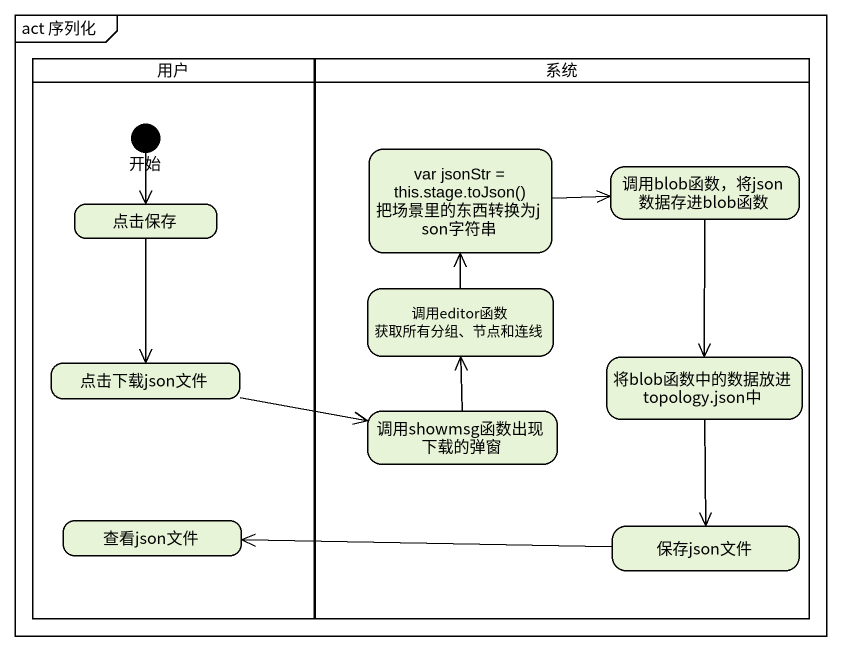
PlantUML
@startuml
mainframe act 序列化
hide empty description
state 用户 <<partition>> {
  state 开始 <<start>>
  state 点击保存
  state 点击下载json文件
  state 查看json文件
}
state 系统 <<partition>> {
  state "var jsonStr = this.stage.toJson() 把场景里的东西转换为json字符串" as var_jsonStr_this_stage
  state "调用blob函数，将json数据存进blob函数" as 调用blob函数_将json数据存进blob函数
  state "调用editor函数 获取所有分组、节点和连线" as 调用editor函数_获取所有分组_节点和连线
  state "将blob函数中的数据放进topology.json中" as 将blob函数中的数据放进topology_json中
  state 调用showmsg函数出现下载的弹窗
  state 保存json文件
}
开始 --> 点击保存
点击保存 --> 点击下载json文件
var_jsonStr_this_stage -right-> 调用blob函数_将json数据存进blob函数
调用blob函数_将json数据存进blob函数 --> 将blob函数中的数据放进topology_json中
调用editor函数_获取所有分组_节点和连线 -up-> var_jsonStr_this_stage
点击下载json文件 -right-> 调用showmsg函数出现下载的弹窗
将blob函数中的数据放进topology_json中 --> 保存json文件
调用showmsg函数出现下载的弹窗 -up-> 调用editor函数_获取所有分组_节点和连线
保存json文件 -left-> 查看json文件
@enduml
